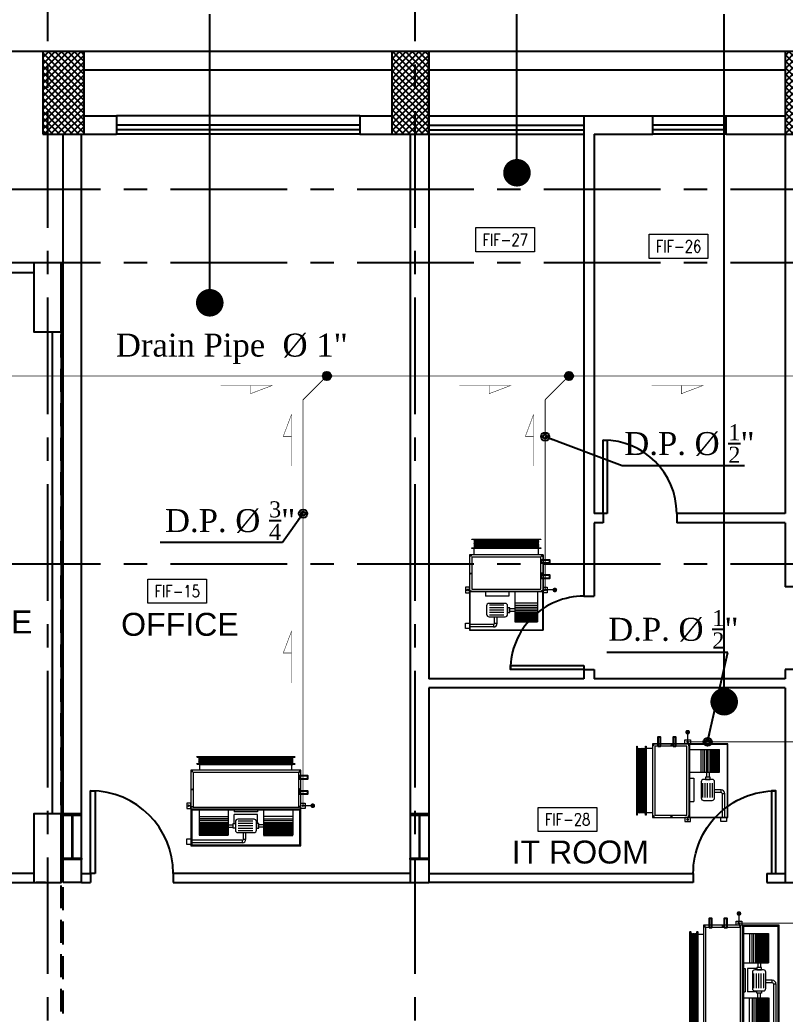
# Model space of a CAD drawing. Extents: x -711 to 2784, y 81 to 852.
# Drawn here: x -670.18 to -661.85, y 300.78 to 311.61 of the extents above; entities that cross this region are included whole.
import ezdxf
from ezdxf.enums import TextEntityAlignment as Align

# ---------------------------------------------------------------- set-up
doc = ezdxf.new("R2010")
doc.units = 0
doc.header["$MEASUREMENT"] = 0
for name, pattern in [('CENTERX2', [101.6, 63.5, -12.7, 12.7, -12.7]), ('DASHDOT', [1, 0.5, -0.25, 0, -0.25]), ('HIDDEN', [0.375, 0.25, -0.125]), ('HIDDEN-Z', [3, 2, -1])]:
    doc.linetypes.add(name, pattern=pattern)
for name, color, linetype in [('01_AC-EQUIP', 206, 'Continuous'), ('AXIS', 1, 'CENTERX2'), ('CH.W.PIPING TEXT', 4, 'Continuous'), ('COL', 2, 'Continuous'), ('COLHATCH', 5, 'Continuous'), ('column', 6, 'Continuous'), ('DOOR', 250, 'Continuous'), ('DRAIN PIPE', 4, 'Continuous'), ('elev', 2, 'Continuous'), ('FASEL', 253, 'Continuous'), ('M-CH-WP-R', 40, 'HIDDEN-Z'), ('M-CH-WP-S', 142, 'Continuous'), ('M-EQBMNT', 21, 'Continuous'), ('Ties', 5, 'Continuous'), ('WALL', 4, 'Continuous'), ('WIN', 5, 'Continuous'), ('ZONE TEXT', 73, 'Continuous')]:
    doc.layers.add(name, color=color, linetype=linetype)
doc.layers.add('A-SYMB-RMNU', color=4, linetype='Continuous', lineweight=9)
doc.styles.add('AC', font='romans.shx', dxfattribs={"height": 0.2})
doc.styles.add('ARABY', font='sosa.shx')
doc.styles.add('ROMANS-TITLE', font='ROMANS.shx', dxfattribs={"width": 0.8})
doc.dimstyles.new('IHAB', dxfattribs={"dimscale": 0, "dimtxt": 0.15, "dimasz": 0.09, "dimexe": 0.18, "dimexo": 0.0625, "dimgap": 0, "dimtad": 0, "dimtih": 1, "dimtoh": 1, "dimzin": 0, "dimdsep": 46, "dimtxsty": 'ARABY', "dimcen": 0.03, "dimse1": 1, "dimse2": 1, "dimclrd": 36, "dimclrt": 42, "dimadec": 0, "dimazin": 0, "dimtfac": 1, "dimtmove": 1, "dimatfit": 3, "dimldrblk": 'ORIGIN', "dimfxl": 1, "dimtolj": 1, "dimtzin": 0, "dimarcsym": 0})
pattern_1 = [(45, (611.992148, 569.363243), (-0.01347038418, 0.01347038418), []), (45, (612.001129, 569.363243), (-0.01347038418, 0.01347038418), [])]
pattern_2 = [(45, (615.772148, 569.363243), (-0.01347038418, 0.01347038418), []), (45, (615.781129, 569.363243), (-0.01347038418, 0.01347038418), [])]
pattern_3 = [(45, (-481.988946, 93.687133), (-0.035355339, 0.035355339), []), (135, (-481.988946, 93.687133), (-0.035355339, -0.035355339), [])]

# ---------------------------------------------------------------- blocks, each defined once
blk = doc.blocks.new('A$C16C81D8E')
at = {"layer": 'DOOR', "elevation": -0.562}
blk.add_lwpolyline([(0, 0.862), (0, 0.911), (0.911, 0.911), (0.911, 0.862)], close=True, dxfattribs=at)
at = {"layer": 'DOOR'}
blk.add_arc((0, 0.911, -0.562), 0.911, 270, 0, dxfattribs=at)
blk = doc.blocks.new('A$C069E27EC')
at = {"layer": '01_AC-EQUIP', "color": 2, "linetype": 'Continuous'}
for p, q in [((0, 0), (0, -130)), ((1, 0.3), (0.5, -1.3)), ((1, 0.3), (1.5, -1.3)), ((2, 0.3), (1.5, -1.3)), ((2, 0.3), (2.5, -1.3)), ((3, 0.3), (2.5, -1.3)), ((3, 0.3), (3.6, -1.3)), ((4.1, 0.3), (3.6, -1.3)), ((4.1, 0.3), (4.6, -1.3)), ((5.1, 0.3), (4.6, -1.3)), ((5.1, 0.3), (5.6, -1.3)), ((6.1, 0.3), (5.6, -1.3)), ((6.1, 0.3), (6.6, -1.3)), ((7.1, 0.3), (6.6, -1.3)), ((7.1, 0.3), (7.6, -1.3)), ((8.1, 0.3), (7.6, -1.3)), ((8.1, 0.3), (8.6, -1.3)), ((9.2, 0.3), (8.6, -1.3)), ((9.2, 0.3), (9.7, -1.3)), ((1.5, -128.7), (1.5, -1.3)), ((2.5, -128.7), (2.5, -1.3)), ((3.6, -128.7), (3.6, -1.3)), ((4.6, -128.7), (4.6, -1.3)), ((5.6, -128.7), (5.6, -1.3)), ((6.6, -128.7), (6.6, -1.3)), ((7.6, -128.7), (7.6, -1.3)), ((8.6, -128.7), (8.6, -1.3)), ((1, -130.3), (0.5, -128.7)), ((1, -130.3), (1.5, -128.7)), ((2, -130.3), (1.5, -128.7)), ((2, -130.3), (2.5, -128.7)), ((3, -130.3), (2.5, -128.7)), ((3, -130.3), (3.6, -128.7)), ((4.1, -130.3), (3.6, -128.7)), ((4.1, -130.3), (4.6, -128.7)), ((5.1, -130.3), (4.6, -128.7)), ((5.1, -130.3), (5.6, -128.7)), ((6.1, -130.3), (5.6, -128.7)), ((6.1, -130.3), (6.6, -128.7)), ((7.1, -130.3), (6.6, -128.7)), ((7.1, -130.3), (7.6, -128.7)), ((8.1, -130.3), (7.6, -128.7)), ((8.1, -130.3), (8.6, -128.7)), ((9.2, -130.3), (8.6, -128.7)), ((9.2, -130.3), (9.7, -128.7))]:
    blk.add_line(p, q, dxfattribs=at)
for points in [[(0, 2.5), (0.5, 2.5), (0.5, -132.5), (0, -132.5)], [(9.7, 2.5), (10.2, 2.5), (10.2, -132.5), (9.7, -132.5)]]:
    blk.add_lwpolyline(points, close=True, dxfattribs=at)
blk = doc.blocks.new('A$C7CD32F90')
at = {"layer": '01_AC-EQUIP', "color": 1, "lineweight": 20}
for p, q in [((0.599, -0.074), (0.599, -0.145)), ((0.626, -0.074), (0.599, -0.074)), ((0.626, -0.074), (0.626, -0.145)), ((0.639, -0.035), (1.2, -0.035)), ((0.639, -0.061), (0.639, -0.035)), ((0.639, -0.061), (1.2, -0.061)), ((0.089, -0.4), (0.089, -0.116)), ((0.408, -0.116), (0.089, -0.116)), ((0.408, -0.117), (0.089, -0.117)), ((0.408, -0.119), (0.089, -0.119)), ((0.408, -0.122), (0.089, -0.122)), ((0.408, -0.125), (0.089, -0.125)), ((0.408, -0.128), (0.089, -0.128)), ((0.408, -0.132), (0.089, -0.132)), ((0.408, -0.136), (0.089, -0.136)), ((0.408, -0.141), (0.089, -0.141)), ((0.408, -0.148), (0.089, -0.148)), ((0.408, -0.155), (0.089, -0.155)), ((0.408, -0.164), (0.089, -0.164)), ((0.408, -0.173), (0.089, -0.173)), ((0.408, -0.183), (0.089, -0.183)), ((0.408, -0.193), (0.089, -0.193)), ((0.408, -0.201), (0.089, -0.201)), ((0.408, -0.209), (0.089, -0.209)), ((0.408, -0.4), (0.408, -0.116)), ((0.408, -0.204), (0.46, -0.204)), ((0.683, -0.168), (0.526, -0.168)), ((0.683, -0.194), (0.526, -0.194)), ((0.791, -0.204), (0.739, -0.204)), ((0.791, -0.4), (0.791, -0.116)), ((0.791, -0.116), (1.11, -0.116)), ((0.791, -0.117), (1.11, -0.117)), ((0.791, -0.119), (1.11, -0.119)), ((0.791, -0.122), (1.11, -0.122)), ((0.791, -0.125), (1.11, -0.125)), ((0.791, -0.128), (1.11, -0.128)), ((0.791, -0.132), (1.11, -0.132)), ((0.791, -0.136), (1.11, -0.136)), ((0.791, -0.141), (1.11, -0.141)), ((0.791, -0.148), (1.11, -0.148)), ((0.791, -0.155), (1.11, -0.155)), ((0.791, -0.164), (1.11, -0.164)), ((0.791, -0.173), (1.11, -0.173)), ((0.791, -0.183), (1.11, -0.183)), ((0.791, -0.193), (1.11, -0.193)), ((0.791, -0.201), (1.11, -0.201)), ((0.791, -0.209), (1.11, -0.209)), ((1.11, -0.4), (1.11, -0.116)), ((0.408, -0.219), (0.089, -0.219)), ((0.408, -0.229), (0.089, -0.229)), ((0.408, -0.239), (0.089, -0.239)), ((0.408, -0.255), (0.089, -0.255)), ((0.408, -0.275), (0.089, -0.275)), ((0.408, -0.295), (0.089, -0.295)), ((0.089, -0.321), (0.408, -0.321)), ((0.408, -0.231), (0.46, -0.231)), ((0.472, -0.243), (0.472, -0.343)), ((0.683, -0.221), (0.526, -0.221)), ((0.683, -0.248), (0.526, -0.248)), ((0.683, -0.274), (0.526, -0.274)), ((0.726, -0.243), (0.726, -0.343)), ((0.791, -0.231), (0.739, -0.231)), ((0.791, -0.219), (1.11, -0.219)), ((0.791, -0.229), (1.11, -0.229)), ((0.791, -0.239), (1.11, -0.239)), ((0.791, -0.255), (1.11, -0.255)), ((0.791, -0.275), (1.11, -0.275)), ((0.791, -0.295), (1.11, -0.295)), ((1.11, -0.321), (0.791, -0.321)), ((0.022, -0.425), (0.001, -0.425)), ((0.011, -0.418), (0.011, -0.432)), ((0.472, -0.343), (0.726, -0.343)), ((0.472, -0.37), (0.726, -0.37)), ((0.472, -0.4), (0.472, -0.37)), ((0.726, -0.4), (0.726, -0.37)), ((1.178, -0.425), (1.199, -0.425)), ((1.189, -0.418), (1.189, -0.432)), ((0.022, -0.615), (0.001, -0.615)), ((0.011, -0.608), (0.011, -0.622)), ((1.178, -0.615), (1.199, -0.615)), ((1.189, -0.608), (1.189, -0.622)), ((0.022, -0.81), (0.001, -0.81)), ((0.011, -0.803), (0.011, -0.817)), ((0.1, -0.824), (0.1, -0.89)), ((1.1, -0.824), (1.1, -0.89)), ((1.178, -0.81), (1.199, -0.81)), ((1.189, -0.803), (1.189, -0.817))]:
    blk.add_line(p, q, dxfattribs=at)
at = {"layer": '01_AC-EQUIP', "color": 1, "linetype": 'DASHDOT', "lineweight": 20}
for p, q in [((0.408, -0.193), (0.089, -0.193)), ((0.791, -0.193), (1.11, -0.193))]:
    blk.add_line(p, q, dxfattribs=at)
at = {"layer": '01_AC-EQUIP', "color": 4, "lineweight": 20}
blk.add_line((-0.128, -0.438), (-0.023, -0.438), dxfattribs=at)
at = {"layer": '01_AC-EQUIP', "color": 1, "lineweight": 20}
for points in [[(0, -0.4), (1.2, -0.4), (1.2, 0), (0, 0)], [(0.012, -0.388), (1.188, -0.388), (1.188, -0.012), (0.012, -0.012)], [(1.244, -0.076), (1.2, -0.076), (1.2, -0.016), (1.244, -0.016)], [(0.485, -0.193), (0.46, -0.193), (0.46, -0.243), (0.485, -0.243)], [(0.714, -0.193), (0.739, -0.193), (0.739, -0.243), (0.714, -0.243)], [(-0.044, -0.407), (0, -0.407), (0, -0.467), (-0.044, -0.467)], [(1.2, -0.4), (0, -0.4), (0, -0.824), (1.2, -0.824)], [(1.175, -0.42), (0.024, -0.42), (0.024, -0.8), (1.175, -0.8)], [(1.244, -0.407), (1.2, -0.407), (1.2, -0.467), (1.244, -0.467)]]:
    blk.add_lwpolyline(points, close=True, dxfattribs=at)
blk.add_lwpolyline([(0.687, -0.145), (0.511, -0.145, 0.414214), (0.485, -0.171), (0.485, -0.264, 0.414214), (0.511, -0.291), (0.687, -0.291, 0.414214), (0.714, -0.264), (0.714, -0.171, 0.414214)], format="xyb", close=True, dxfattribs=at)
at = {"layer": '01_AC-EQUIP', "color": 4, "lineweight": 20, "const_width": 0.0252}
blk.add_lwpolyline([(-0.126, -0.45, 1), (-0.131, -0.425, 1)], format="xyb", close=True, dxfattribs=at)
at = {"layer": '01_AC-EQUIP', "color": 1, "lineweight": 20}
for centre in [(-0.023, -0.438), (1.223, -0.438)]:
    blk.add_circle(centre, 0.00932, dxfattribs=at)
for radius in [0.0399, 0.0133]:
    blk.add_arc((0.639, -0.074), radius, 90.0006, 180.0006, dxfattribs=at)
at = {"layer": '01_AC-EQUIP', "color": 1, "lineweight": 20, "extrusion": (0, 0, -1)}
for centre, major_axis, start_param, end_param in [((0.011, -0.425), (-0.00827, 0), -1.570796, 4.712389), ((0.011, -0.425), (-0.0047, 0), 3.141593, 9.424778), ((0.011, -0.615), (-0.00827, 0), -1.570796, 4.712389), ((0.011, -0.615), (-0.0047, 0), 3.141593, 9.424778), ((0.011, -0.81), (-0.00827, 0), -1.570796, 4.712389), ((0.011, -0.81), (-0.0047, 0), 3.141593, 9.424778)]:
    blk.add_ellipse(centre, major_axis=major_axis, ratio=0.646018, start_param=start_param, end_param=end_param, dxfattribs=at)
at = {"layer": '01_AC-EQUIP', "color": 1, "lineweight": 20}
for centre, major_axis, start_param, end_param in [((1.189, -0.425), (0.00827, 0), -1.570796, 4.712389), ((1.189, -0.425), (0.0047, 0), 3.141593, 9.424778), ((1.189, -0.615), (0.00827, 0), -1.570796, 4.712389), ((1.189, -0.615), (0.0047, 0), 3.141593, 9.424778), ((1.189, -0.81), (0.00827, 0), -1.570796, 4.712389), ((1.189, -0.81), (0.0047, 0), 3.141593, 9.424778)]:
    blk.add_ellipse(centre, major_axis=major_axis, ratio=0.646018, start_param=start_param, end_param=end_param, dxfattribs=at)
at = {"layer": 'M-CH-WP-R', "color": 6, "linetype": 'ByBlock', "ltscale": 1.5}
blk.add_lwpolyline([(0.025, -0.762), (0.025, -0.732), (-0.075, -0.732), (-0.075, -0.762)], close=True, dxfattribs=at)
at = {"layer": 'M-CH-WP-S', "color": 5, "linetype": 'ByBlock', "ltscale": 1.5}
blk.add_lwpolyline([(0.025, -0.597), (0.025, -0.567), (-0.075, -0.567), (-0.075, -0.597)], close=True, dxfattribs=at)
at = {"layer": 'M-EQBMNT', "color": 21, "linetype": 'ByBlock', "ltscale": 1.5}
for p, q in [((0.408, -0.116), (0.089, -0.116)), ((0.791, -0.116), (1.11, -0.116))]:
    blk.add_line(p, q, dxfattribs=at)
at = {"layer": '01_AC-EQUIP', "color": 1, "lineweight": 20, "xscale": 0.00784765227677817, "yscale": 0.00784765227677817, "zscale": 0.00784765227677817, "rotation": 270}
blk.add_blockref('A$C069E27EC', (1.11, -0.89), dxfattribs=at)
blk = doc.blocks.new('A$C7E27466D')
at = {"layer": '01_AC-EQUIP', "color": 2, "lineweight": 20}
for p, q in [((-75.3, 98.1), (-73.7, 98.7)), ((-75.3, 98.1), (-73.7, 97.6)), ((-75.3, 97.1), (-73.7, 97.6)), ((-6.3, 97.6), (-73.7, 97.6)), ((-4.7, 98.1), (-6.3, 98.7)), ((-4.7, 98.1), (-6.3, 97.6)), ((-4.7, 97.1), (-6.3, 97.6)), ((-75.3, 97.1), (-73.7, 96.6)), ((-75.3, 96.1), (-73.7, 96.6)), ((-75.3, 96.1), (-73.7, 95.6)), ((-75.3, 95.1), (-73.7, 95.6)), ((-75.3, 95.1), (-73.7, 94.6)), ((-75.3, 94.1), (-73.7, 94.6)), ((-75.3, 94.1), (-73.7, 93.6)), ((-75.3, 93.1), (-73.7, 93.6)), ((-75.3, 93.1), (-73.7, 92.5)), ((-75.3, 92), (-73.7, 92.5)), ((-75.3, 92), (-73.7, 91.5)), ((-75.3, 91), (-73.7, 91.5)), ((-75.3, 91), (-73.7, 90.5)), ((-75.3, 90), (-73.7, 90.5)), ((-75.3, 90), (-73.7, 89.5)), ((-6.3, 96.6), (-73.7, 96.6)), ((-6.3, 95.6), (-73.7, 95.6)), ((-6.3, 94.6), (-73.7, 94.6)), ((-6.3, 93.6), (-73.7, 93.6)), ((-6.3, 92.5), (-73.7, 92.5)), ((-6.3, 91.5), (-73.7, 91.5)), ((-6.3, 90.5), (-73.7, 90.5)), ((-4.7, 97.1), (-6.3, 96.6)), ((-4.7, 96.1), (-6.3, 96.6)), ((-4.7, 96.1), (-6.3, 95.6)), ((-4.7, 95.1), (-6.3, 95.6)), ((-4.7, 95.1), (-6.3, 94.6)), ((-4.7, 94.1), (-6.3, 94.6)), ((-4.7, 94.1), (-6.3, 93.6)), ((-4.7, 93.1), (-6.3, 93.6)), ((-4.7, 93.1), (-6.3, 92.5)), ((-4.7, 92), (-6.3, 92.5)), ((-4.7, 92), (-6.3, 91.5)), ((-4.7, 91), (-6.3, 91.5)), ((-4.7, 91), (-6.3, 90.5)), ((-4.7, 90), (-6.3, 90.5)), ((-4.7, 90), (-6.3, 89.5))]:
    blk.add_line(p, q, dxfattribs=at)
at = {"layer": '01_AC-EQUIP', "color": 1, "lineweight": 20}
for p, q in [((-75, 82), (-75, 89)), ((-5, 82), (-5, 89)), ((-77.8, 81), (-79.9, 81)), ((-78.9, 80.3), (-78.9, 81.7)), ((-2.2, 81), (-0.1, 81)), ((-1.1, 80.3), (-1.1, 81.7)), ((0, 82), (0, 0)), ((-77.8, 61.5), (-79.9, 61.5)), ((-78.9, 60.8), (-78.9, 62.2)), ((-2.2, 61.5), (-0.1, 61.5)), ((-1.1, 60.8), (-1.1, 62.2)), ((-77.8, 42.5), (-79.9, 42.5)), ((-78.9, 41.8), (-78.9, 43.2)), ((-62.7, 42), (-62.7, 37)), ((-37.3, 37), (-62.7, 37)), ((-37.3, 42), (-37.3, 37)), ((-30.6, 42), (-30.6, 9)), ((-6.2, 42), (-6.2, 9)), ((-2.2, 42.5), (-0.1, 42.5)), ((-1.1, 41.8), (-1.1, 43.2)), ((-58.3, 27.4), (-42.7, 27.4)), ((-58.3, 24.8), (-42.7, 24.8)), ((-58.3, 22.1), (-42.7, 22.1)), ((-30.6, 23.1), (-36, 23.1)), ((-6.2, 29.5), (-30.6, 29.5)), ((-30.6, 27), (-6.2, 27)), ((-30.6, 25), (-6.2, 25)), ((-30.6, 23), (-6.2, 23)), ((-58.3, 19.4), (-42.7, 19.4)), ((-58.3, 16.8), (-42.7, 16.8)), ((-52.7, 7.4), (-52.7, 14.5)), ((-50, 7.4), (-50, 14.5)), ((-30.6, 20.4), (-36, 20.4)), ((-30.6, 21.4), (-6.2, 21.4)), ((-30.6, 19.4), (-6.2, 19.4)), ((-30.6, 18.4), (-6.2, 18.4)), ((-30.6, 17.5), (-6.2, 17.5)), ((-30.6, 16.8), (-6.2, 16.8)), ((-30.6, 15.8), (-6.2, 15.8)), ((-30.6, 14.8), (-6.2, 14.8)), ((-30.6, 13.8), (-6.2, 13.8)), ((-30.6, 12.9), (-6.2, 12.9)), ((-30.6, 12.2), (-6.2, 12.2)), ((-30.6, 11.5), (-6.2, 11.5)), ((-30.6, 11), (-6.2, 11)), ((-54, 6.1), (-79.6, 6.1)), ((-54, 3.5), (-79.6, 3.5)), ((-54, 6.1), (-54, 3.5)), ((-52.7, 7.4), (-50, 7.4)), ((-30.6, 10.6), (-6.2, 10.6)), ((-30.6, 10.3), (-6.2, 10.3)), ((-30.6, 9.9), (-6.2, 9.9)), ((-30.6, 9.6), (-6.2, 9.6)), ((-30.6, 9.4), (-6.2, 9.4)), ((-30.6, 9.2), (-6.2, 9.2)), ((-30.6, 9), (-6.2, 9)), ((-30.6, 9), (-6.2, 9))]:
    blk.add_line(p, q, dxfattribs=at)
at = {"layer": '01_AC-EQUIP', "color": 4, "lineweight": 20}
blk.add_line((12.8, 43.8), (2.3, 43.8), dxfattribs=at)
at = {"layer": '01_AC-EQUIP', "color": 1, "linetype": 'DASHDOT', "lineweight": 20}
blk.add_line((-30.6, 16.8), (-6.2, 16.8), dxfattribs=at)
at = {"layer": '01_AC-EQUIP', "color": 2, "lineweight": 20}
for points in [[(-77.5, 98.7), (-77.5, 99.2), (-2.5, 99.2), (-2.5, 98.7)], [(-77.5, 89), (-77.5, 89.5), (-2.5, 89.5), (-2.5, 89)]]:
    blk.add_lwpolyline(points, close=True, dxfattribs=at)
at = {"layer": '01_AC-EQUIP', "color": 1, "lineweight": 20}
for points in [[(-80, 42), (0, 42), (0, 82), (-80, 82)], [(-77.5, 44.5), (-2.5, 44.5), (-2.5, 79.5), (-77.5, 79.5)], [(-84.4, 40.7), (-80, 40.7), (-80, 46.7), (-84.4, 46.7)], [(4.4, 40.7), (0, 40.7), (0, 46.7), (4.4, 46.7)], [(-80, 42), (-80, 0), (0, 0), (0, 42)], [(-79.6, 41.6), (-79.6, 0.4), (-0.4, 0.4), (-0.4, 41.6)], [(-38.6, 19.3), (-36, 19.3), (-36, 24.3), (-38.6, 24.3)], [(-84.4, 7.6), (-80, 7.6), (-80, 1.6), (-84.4, 1.6)]]:
    blk.add_lwpolyline(points, close=True, dxfattribs=at)
at = {"layer": '01_AC-EQUIP', "color": 4, "lineweight": 20, "const_width": 2.52}
blk.add_lwpolyline([(12.6, 45, 1), (13.1, 42.5, 1)], format="xyb", close=True, dxfattribs=at)
at = {"layer": '01_AC-EQUIP', "color": 1, "lineweight": 20}
blk.add_lwpolyline([(-58.8, 14.5), (-41.2, 14.5, 0.414214), (-38.6, 17.1), (-38.6, 26.4, 0.414214), (-41.2, 29.1), (-58.8, 29.1, 0.414214), (-61.4, 26.4), (-61.4, 17.1, 0.414214)], format="xyb", close=True, dxfattribs=at)
for centre in [(-82.3, 43.8), (2.3, 43.8)]:
    blk.add_circle(centre, 0.932, dxfattribs=at)
for radius in [1.33, 3.99]:
    blk.add_arc((-54, 7.4), radius, 270.0006, 0.0006, dxfattribs=at)
for centre, major_axis, start_param, end_param in [((-78.9, 81), (-0.827, 0), -1.570796, 4.712389), ((-78.9, 81), (-0.47, 0), 3.141593, 9.424778), ((-78.9, 61.5), (-0.827, 0), -1.570796, 4.712389), ((-78.9, 61.5), (-0.47, 0), 3.141593, 9.424778), ((-78.9, 42.5), (-0.827, 0), -1.570796, 4.712389), ((-78.9, 42.5), (-0.47, 0), 3.141593, 9.424778)]:
    blk.add_ellipse(centre, major_axis=major_axis, ratio=0.646018, start_param=start_param, end_param=end_param, dxfattribs=at)
at = {"layer": '01_AC-EQUIP', "color": 1, "lineweight": 20, "extrusion": (0, 0, -1)}
for centre, major_axis, start_param, end_param in [((-1.1, 81), (0.827, 0), -1.570796, 4.712389), ((-1.1, 81), (0.47, 0), 3.141593, 9.424778), ((-1.1, 61.5), (0.827, 0), -1.570796, 4.712389), ((-1.1, 61.5), (0.47, 0), 3.141593, 9.424778), ((-1.1, 42.5), (0.827, 0), -1.570796, 4.712389), ((-1.1, 42.5), (0.47, 0), 3.141593, 9.424778)]:
    blk.add_ellipse(centre, major_axis=major_axis, ratio=0.646018, start_param=start_param, end_param=end_param, dxfattribs=at)
at = {"layer": 'M-CH-WP-R', "color": 6, "linetype": 'ByBlock', "ltscale": 1.5}
blk.add_lwpolyline([(-2.5, 76.2), (-2.5, 73.2), (7.5, 73.2), (7.5, 76.2)], close=True, dxfattribs=at)
at = {"layer": 'M-CH-WP-S', "color": 5, "linetype": 'ByBlock', "ltscale": 1.5}
blk.add_lwpolyline([(-2.5, 59.7), (-2.5, 56.7), (7.5, 56.7), (7.5, 59.7)], close=True, dxfattribs=at)
blk = doc.blocks.new('DOT')
at = {"color": 0, "linetype": 'ByBlock'}
blk.add_line((-0.5, 0), (-1, 0), dxfattribs=at)
at = {"color": 0, "linetype": 'ByBlock', "const_width": 0.5}
blk.add_lwpolyline([(-0.25, 0, 1), (0.25, 0, 1)], format="xyb", close=True, dxfattribs=at)
blk = doc.blocks.new('A-ROOM')
at = {"layer": 'A-SYMB-RMNU'}
blk.add_lwpolyline([(-425, 175), (425, 175), (425, -175), (-425, -175)], close=True, dxfattribs=at)
at = {"layer": 'A-SYMB-RMNU', "style": 'ROMANS-TITLE', "width": 0.8}
blk.add_attdef('ROOM-NO', text='', height=175, dxfattribs=at).set_placement((0, 0), align=Align.MIDDLE)

msp = doc.modelspace()

# ---------------------------------------------------------------- hatches: boundary and pattern name
at = {"layer": 'COLHATCH', "linetype": 'Continuous'}
h = msp.add_hatch(dxfattribs=at)
h.set_pattern_fill('_USER', color=252, scale=0.05, angle=45, style=0, double=1, pattern_type=0)
h.set_pattern_definition(pattern_3)
h.paths.add_polyline_path([(-661.549, 311.267), (-661.849, 311.267), (-661.849, 310.367), (-661.549, 310.367)])
h.paths.add_polyline_path([(-659.549, 311.267), (-660.349, 311.267), (-660.349, 310.967), (-659.549, 310.967)])
h.paths.add_polyline_path([(-659.749, 305.687), (-660.549, 305.687), (-660.549, 305.387), (-659.749, 305.387)])
h.paths.add_polyline_path([(-657.199, 305.687), (-657.999, 305.687), (-657.999, 305.387), (-657.199, 305.387)])
h.paths.add_polyline_path([(-657.599, 309.267), (-657.899, 309.267), (-657.899, 308.667), (-657.599, 308.667)])
h.paths.add_polyline_path([(-659.456, 294.417), (-660.556, 294.417), (-660.556, 294.117), (-659.703, 294.117, -0.011587), (-659.719, 293.431), (-659.47, 293.421, 0.01656)])
h.paths.add_polyline_path([(-659.651, 291.687), (-659.904, 291.687, -0.040808), (-660.493, 289.348), (-660.256, 289.267, 0.04151)])
h.paths.add_polyline_path([(-661.549, 292.287), (-661.849, 292.287), (-661.849, 291.387), (-661.549, 291.387)])
h.paths.add_polyline_path([(-665.679, 292.287), (-666.079, 292.287), (-666.079, 291.387), (-665.679, 291.387)])
h.paths.add_polyline_path([(-669.479, 292.287), (-669.929, 292.287), (-669.929, 291.387), (-669.479, 291.387)])
h.paths.add_polyline_path([(-669.729, 290.467), (-670.029, 290.467), (-670.029, 289.567), (-669.729, 289.567)])
h.paths.add_polyline_path([(-677.729, 292.287), (-678.029, 292.287), (-678.029, 291.387), (-677.729, 291.387)])
h.paths.add_polyline_path([(-677.729, 290.467), (-678.029, 290.467), (-678.029, 289.567), (-677.729, 289.567)])
h.paths.add_polyline_path([(-677.729, 310.117), (-678.029, 310.117), (-678.029, 309.517), (-677.729, 309.517)])
h.paths.add_polyline_path([(-669.479, 311.267), (-669.929, 311.267), (-669.929, 310.367), (-669.479, 310.367)])
h.paths.add_polyline_path([(-677.729, 313.467), (-678.029, 313.467), (-678.029, 312.867), (-677.729, 312.867)])
h.paths.add_polyline_path([(-679.079, 311.267), (-684.779, 311.267), (-684.779, 309.517), (-684.479, 309.517), (-684.479, 310.967), (-679.379, 310.967), (-679.379, 309.517), (-679.079, 309.517)])
h.paths.add_polyline_path([(-684.479, 313.467), (-684.779, 313.467), (-684.779, 312.867), (-684.479, 312.867)])
h.paths.add_polyline_path([(-693.829, 311.267), (-694.279, 311.267), (-694.279, 310.367), (-693.829, 310.367)])
h.paths.add_polyline_path([(-697.629, 311.267), (-698.029, 311.267), (-698.029, 310.367), (-697.629, 310.367)])
h.paths.add_polyline_path([(-701.909, 311.267), (-702.209, 311.267), (-702.209, 310.367), (-701.909, 310.367)])
h.paths.add_polyline_path([(-703.409, 311.267), (-704.209, 311.267), (-704.209, 310.967), (-703.409, 310.967)])
h.paths.add_polyline_path([(-705.859, 309.267), (-706.159, 309.267), (-706.159, 308.667), (-705.859, 308.667)])
h.paths.add_polyline_path([(-703.209, 305.687), (-704.009, 305.687), (-704.009, 305.387), (-703.209, 305.387)])
h.paths.add_polyline_path([(-705.759, 305.687), (-706.559, 305.687), (-706.559, 305.387), (-705.759, 305.387)])
h.paths.add_polyline_path([(-705.759, 300.687), (-706.559, 300.687), (-706.559, 300.387), (-705.759, 300.387)])
h.paths.add_polyline_path([(-703.209, 300.637), (-704.109, 300.637), (-704.109, 300.387), (-703.209, 300.387)])
h.paths.add_polyline_path([(-703.201, 294.417), (-704.301, 294.417, 0.01656), (-704.288, 293.421), (-704.039, 293.431, -0.011587), (-704.054, 294.117), (-703.201, 294.117)])
h.paths.add_polyline_path([(-703.854, 291.687), (-704.107, 291.687, 0.04151), (-703.502, 289.267), (-703.265, 289.348, -0.040808)])
h.paths.add_polyline_path([(-701.909, 292.287), (-702.209, 292.287), (-702.209, 291.387), (-701.909, 291.387)])
h.paths.add_polyline_path([(-697.679, 292.287), (-698.079, 292.287), (-698.079, 291.387), (-697.679, 291.387)])
h.paths.add_polyline_path([(-693.829, 292.287), (-694.279, 292.287), (-694.278, 291.387), (-693.828, 291.387)])
h.paths.add_polyline_path([(-693.729, 290.467), (-694.029, 290.467), (-694.029, 289.567), (-693.729, 289.567)])
h.paths.add_polyline_path([(-685.729, 292.287), (-686.029, 292.287), (-686.029, 291.387), (-685.729, 291.387)])
h.paths.add_polyline_path([(-685.729, 290.467), (-686.029, 290.467), (-686.029, 289.567), (-685.729, 289.567)])
h = msp.add_hatch(dxfattribs=at)
h.set_pattern_fill('_USER', color=252, scale=0.05, angle=45, style=0, double=1, pattern_type=0)
h.set_pattern_definition(pattern_3)
h.paths.add_polyline_path([(-665.729, 311.267), (-666.129, 311.267), (-666.129, 310.367), (-665.729, 310.367)])
at = {"layer": 'DRAIN PIPE', "linetype": 'Continuous'}
for points in [[(-666.882, 307.735, 1), (-666.792, 307.735, 1)], [(-666.882, 307.735, 1), (-666.792, 307.735, 1)], [(-664.247, 307.734, 1), (-664.158, 307.734, 1)]]:
    msp.add_hatch(color=2, dxfattribs=at).paths.add_polyline_path(points)
at = {"layer": 'Ties'}
h = msp.add_hatch(dxfattribs=at)
h.set_pattern_fill('ANSI32', color=256, scale=0.002, style=0)
h.set_pattern_definition(pattern_1)
h.paths.add_polyline_path([(-669.509, 302.967), (-669.709, 302.967), (-669.709, 302.951), (-669.509, 302.951)])
h = msp.add_hatch(dxfattribs=at)
h.set_pattern_fill('ANSI32', color=256, scale=0.002, style=0)
h.set_pattern_definition(pattern_1)
h.paths.add_polyline_path([(-669.604, 302.951), (-669.614, 302.951), (-669.614, 302.483), (-669.604, 302.483)])
h = msp.add_hatch(dxfattribs=at)
h.set_pattern_fill('ANSI32', color=256, scale=0.002, style=0)
h.set_pattern_definition(pattern_2)
h.paths.add_polyline_path([(-665.729, 302.967), (-665.929, 302.967), (-665.929, 302.951), (-665.729, 302.951)])
h = msp.add_hatch(dxfattribs=at)
h.set_pattern_fill('ANSI32', color=256, scale=0.002, style=0)
h.set_pattern_definition(pattern_2)
h.paths.add_polyline_path([(-665.824, 302.951), (-665.834, 302.951), (-665.834, 302.483), (-665.824, 302.483)])
h = msp.add_hatch(dxfattribs=at)
h.set_pattern_fill('ANSI32', color=256, scale=0.002, style=0)
h.set_pattern_definition(pattern_1)
h.paths.add_polyline_path([(-669.509, 302.483), (-669.709, 302.483), (-669.709, 302.467), (-669.509, 302.467)])
h = msp.add_hatch(dxfattribs=at)
h.set_pattern_fill('ANSI32', color=256, scale=0.002, style=0)
h.set_pattern_definition(pattern_2)
h.paths.add_polyline_path([(-665.729, 302.483), (-665.929, 302.483), (-665.929, 302.467), (-665.729, 302.467)])

# ---------------------------------------------------------------- linework, layer by layer
at = {"layer": 'AXIS', "color": 252, "linetype": 'CENTERX2', "ltscale": 0.02}
for p, q in [((-669.879, 316.716), (-669.879, 284.268)), ((-665.879, 316.716), (-665.879, 284.268)), ((-655.078, 311.267), (-708.68, 311.267)), ((-655.078, 309.767), (-708.68, 309.767)), ((-655.078, 308.967), (-708.68, 308.967)), ((-655.078, 305.687), (-708.68, 305.687))]:
    msp.add_line(p, q, dxfattribs=at)
at = {"layer": 'COL', "color": 252, "linetype": 'Continuous'}
for points in [[(-669.729, 308.967), (-670.029, 308.967), (-670.029, 308.217), (-669.729, 308.217)], [(-669.729, 302.967), (-670.029, 302.967), (-670.029, 302.217), (-669.729, 302.217)]]:
    msp.add_lwpolyline(points, close=True, dxfattribs=at)
at = {"layer": 'column', "color": 252}
for points in [[(-669.929, 310.367), (-669.479, 310.367), (-669.479, 311.267), (-669.929, 311.267)], [(-665.729, 311.267), (-666.129, 311.267), (-666.129, 310.367), (-665.729, 310.367)], [(-666.129, 310.367), (-665.729, 310.367), (-665.729, 311.267), (-666.129, 311.267)], [(-661.849, 310.367), (-661.549, 310.367), (-661.549, 311.267), (-661.849, 311.267)]]:
    msp.add_lwpolyline(points, close=True, dxfattribs=at)
at = {"layer": 'DRAIN PIPE', "color": 6, "const_width": 0.01}
for points in [[(-678.402, 307.735), (-657.846, 307.734)], [(-666.837, 307.735), (-667.097, 307.475)], [(-664.202, 307.734), (-664.461, 307.476)], [(-667.097, 303.055), (-667.097, 307.475)], [(-664.461, 305.405), (-664.461, 307.476)], [(-662.91, 303.75), (-661.07, 303.75)], [(-662.352, 301.775), (-661.077, 301.775)]]:
    msp.add_lwpolyline(points, dxfattribs=at)
at = {"layer": 'DRAIN PIPE', "color": 2, "linetype": 'Continuous', "const_width": 0.005}
for points in [[(-667.993, 307.631), (-667.433, 307.631), (-667.668, 307.542), (-667.668, 307.631)], [(-665.397, 307.631), (-664.836, 307.631), (-665.071, 307.542), (-665.071, 307.631)], [(-663.303, 307.631), (-662.743, 307.631), (-662.978, 307.542), (-662.978, 307.631)], [(-667.223, 306.753), (-667.223, 307.313), (-667.312, 307.078), (-667.223, 307.078)], [(-664.588, 306.753), (-664.588, 307.313), (-664.676, 307.078), (-664.588, 307.078)], [(-667.223, 304.392), (-667.223, 304.953), (-667.312, 304.718), (-667.223, 304.718)]]:
    msp.add_lwpolyline(points, dxfattribs=at)
at = {"layer": 'DRAIN PIPE', "color": 2, "linetype": 'Continuous'}
for centre in [(-666.837, 307.735), (-666.837, 307.735), (-664.202, 307.734)]:
    msp.add_circle(centre, 0.0448, dxfattribs=at)
at = {"layer": 'elev', "color": 252}
for p, q in [((-666.129, 311.267), (-669.479, 311.267)), ((-661.849, 311.267), (-665.729, 311.267)), ((-666.129, 311.067), (-669.479, 311.067)), ((-661.849, 311.067), (-665.729, 311.067))]:
    msp.add_line(p, q, dxfattribs=at)
at = {"layer": 'FASEL', "color": 252, "linetype": 'HIDDEN'}
for points in [[(-673.729, 294.217), (-670.029, 294.217), (-670.029, 293.687), (-669.729, 293.687), (-669.729, 308.967)], [(-673.709, 294.197), (-670.049, 294.197), (-670.049, 293.667), (-669.709, 293.667), (-669.709, 308.437)]]:
    msp.add_lwpolyline(points, dxfattribs=at)
at = {"layer": 'Ties'}
for points in [[(-669.709, 302.951), (-669.509, 302.951), (-669.509, 302.967), (-669.709, 302.967)], [(-665.929, 302.951), (-665.729, 302.951), (-665.729, 302.967), (-665.929, 302.967)], [(-669.709, 302.483), (-669.509, 302.483), (-669.509, 302.467), (-669.709, 302.467)], [(-665.929, 302.483), (-665.729, 302.483), (-665.729, 302.467), (-665.929, 302.467)]]:
    msp.add_lwpolyline(points, close=True, dxfattribs=at)
for points in [[(-669.614, 302.951), (-669.614, 302.483)], [(-669.604, 302.483), (-669.604, 302.951)], [(-665.834, 302.951), (-665.834, 302.483)], [(-665.824, 302.483), (-665.824, 302.951)]]:
    msp.add_lwpolyline(points, dxfattribs=at)
at = {"layer": 'WALL', "color": 252, "linetype": 'Continuous'}
for p, q in [((-669.929, 311.267), (-669.929, 310.367)), ((-669.479, 311.267), (-669.929, 311.267)), ((-669.479, 310.567), (-669.479, 311.267)), ((-665.729, 311.267), (-666.129, 311.267)), ((-666.129, 311.267), (-666.129, 310.567)), ((-665.729, 311.267), (-665.729, 304.437)), ((-661.849, 311.267), (-661.849, 310.567)), ((-661.249, 311.267), (-661.849, 311.267)), ((-669.479, 310.567), (-669.129, 310.567)), ((-669.129, 310.567), (-669.129, 310.367)), ((-666.479, 310.567), (-666.479, 310.367)), ((-666.479, 310.567), (-666.129, 310.567)), ((-664.039, 310.567), (-664.039, 305.337)), ((-664.039, 310.567), (-663.289, 310.567)), ((-663.289, 310.367), (-663.289, 310.567)), ((-662.489, 310.367), (-662.489, 310.567)), ((-662.489, 310.567), (-661.849, 310.567)), ((-669.929, 310.367), (-669.709, 310.367)), ((-669.709, 302.217), (-669.709, 310.367)), ((-669.509, 302.217), (-669.509, 310.367)), ((-669.509, 310.367), (-669.129, 310.367)), ((-666.479, 310.367), (-665.929, 310.367)), ((-665.929, 310.367), (-665.929, 302.217)), ((-663.929, 310.367), (-663.929, 306.237)), ((-663.929, 310.367), (-663.289, 310.367)), ((-662.489, 310.367), (-661.849, 310.367)), ((-661.849, 310.367), (-661.849, 306.237)), ((-669.729, 308.967), (-671.999, 308.967)), ((-669.729, 308.967), (-669.729, 302.217)), ((-670.029, 308.857), (-671.889, 308.857)), ((-670.029, 308.857), (-670.029, 308.217)), ((-670.029, 308.217), (-669.829, 308.217)), ((-669.829, 308.217), (-669.829, 302.967)), ((-663.829, 306.237), (-663.929, 306.237)), ((-663.829, 306.237), (-663.829, 306.137)), ((-661.849, 306.237), (-663.029, 306.237)), ((-663.029, 306.237), (-663.029, 306.137)), ((-663.929, 306.137), (-663.929, 305.337)), ((-663.829, 306.137), (-663.929, 306.137)), ((-661.849, 306.137), (-663.029, 306.137)), ((-661.849, 306.137), (-661.849, 305.437)), ((-661.649, 305.437), (-661.849, 305.437)), ((-664.039, 305.337), (-663.929, 305.337)), ((-664.039, 304.537), (-663.929, 304.537)), ((-664.039, 304.537), (-664.039, 304.437)), ((-663.929, 304.537), (-663.929, 304.437)), ((-661.649, 304.537), (-661.849, 304.537)), ((-661.849, 304.537), (-661.849, 304.437)), ((-664.039, 304.437), (-665.729, 304.437)), ((-661.849, 304.437), (-663.929, 304.437)), ((-661.849, 304.337), (-665.729, 304.337)), ((-665.729, 304.337), (-665.729, 302.217)), ((-661.849, 304.337), (-661.849, 302.217)), ((-669.829, 302.967), (-670.029, 302.967)), ((-670.029, 302.967), (-670.029, 302.217)), ((-670.029, 302.217), (-669.729, 302.217)), ((-669.9, 302.217), (-670, 302.217)), ((-669.509, 302.217), (-669.709, 302.217)), ((-665.929, 302.217), (-665.729, 302.217)), ((-661.849, 302.217), (-661.649, 302.217))]:
    msp.add_line(p, q, dxfattribs=at)
at = {"layer": 'WIN', "color": 252}
for p, q in [((-666.479, 310.567), (-669.129, 310.567)), ((-665.729, 310.567), (-664.039, 310.567)), ((-663.289, 310.567), (-662.489, 310.567)), ((-666.479, 310.467), (-669.129, 310.467)), ((-665.729, 310.467), (-664.039, 310.467)), ((-662.489, 310.467), (-663.289, 310.467)), ((-666.479, 310.417), (-669.129, 310.417)), ((-666.479, 310.367), (-669.129, 310.367)), ((-665.729, 310.417), (-664.039, 310.417)), ((-665.729, 310.367), (-664.039, 310.367)), ((-662.489, 310.417), (-663.289, 310.417)), ((-662.489, 310.367), (-663.289, 310.367)), ((-670.029, 302.317), (-672.729, 302.317)), ((-672.729, 302.217), (-670.029, 302.217)), ((-669.509, 302.317), (-669.409, 302.317)), ((-669.509, 302.217), (-669.409, 302.217)), ((-669.409, 302.317), (-669.409, 302.217)), ((-668.509, 302.317), (-668.509, 302.217)), ((-665.929, 302.317), (-668.509, 302.317)), ((-668.509, 302.217), (-665.929, 302.217)), ((-665.729, 302.317), (-662.849, 302.317)), ((-662.849, 302.217), (-665.729, 302.217)), ((-662.849, 302.317), (-662.849, 302.217)), ((-662.049, 302.317), (-662.049, 302.217)), ((-662.049, 302.317), (-661.849, 302.317)), ((-662.049, 302.217), (-661.849, 302.217))]:
    msp.add_line(p, q, dxfattribs=at)

# ---------------------------------------------------------------- block references
at = {"layer": '01_AC-EQUIP', "xscale": 0.009999999999990905, "yscale": 0.009999999999990905, "zscale": 0.01}
msp.add_blockref('A$C7E27466D', (-664.484, 304.967), dxfattribs=at)
at = {"layer": '01_AC-EQUIP', "xscale": 0.009999999999990905, "yscale": 0.009999999999990905, "zscale": 0.01, "rotation": 90}
msp.add_blockref('A$C7E27466D', (-662.472, 303.727), dxfattribs=at)
at = {"layer": '01_AC-EQUIP'}
for p, rotation in [((-667.119, 302.617), 180), ((-661.914, 301.752), 270.0000000000782)]:
    msp.add_blockref('A$C7CD32F90', p, dxfattribs=dict(at, rotation=rotation))
at = {"layer": 'A-SYMB-RMNU', "xscale": 0.0007500000000391083, "yscale": 0.0007500000000106866, "zscale": 0.00075}
for p, values in [((-664.896, 309.219), {'ROOM-NO': 'FIF-27'}), ((-663.009, 309.147), {'ROOM-NO': 'FIF-26'}), ((-668.466, 305.391), {'ROOM-NO': 'FIF-15'}), ((-664.217, 302.905), {'ROOM-NO': 'FIF-28'})]:
    msp.add_blockref('A-ROOM', p, dxfattribs=at).add_auto_attribs(values)
at = {"layer": 'DOOR', "color": 252}
for p, xscale, yscale, zscale, rotation in [((-663.029, 306.237, 0.494), 0.878048780487859, 0.878048780487859, 0.8780487804878606, 90), ((-664.039, 305.337, 0.494), 0.8780487804879158, 0.878048780487859, 0.8780487804878606, 180), ((-668.509, 302.317, 0.556), 0.9878048780488484, 0.9878048780488484, 0.9878048780488431, 90), ((-662.849, 302.317, 0.556), -0.9878048780488484, 0.9878048780488484, 0.9878048780488431, 270)]:
    msp.add_blockref('A$C16C81D8E', p, dxfattribs=dict(at, xscale=xscale, yscale=yscale, zscale=zscale, rotation=rotation))

# ---------------------------------------------------------------- texts
at = {"layer": 'DRAIN PIPE', "color": 6, "char_height": 0.25, "width": 10.22534, "attachment_point": 1, "style": 'AC'}
for s, insert in [('\\A1;{\\fTimes New Roman|b0|i0|c0|p18;\\C5;Drain Pipe  %%C 1"}', (-669.134, 308.196)), ('\\A1;{\\fTimes New Roman|b0|i0|c0|p18;\\C5;D.P. %%C \\H0.7x;\\S1/2;\\H1.429x;"}', (-663.6, 307.209)), ('\\A1;{\\fTimes New Roman|b0|i0|c0|p18;\\C5;D.P. %%C \\H0.7x;\\S3/4;\\H1.429x;"}', (-668.6, 306.37)), ('\\A1;{\\fTimes New Roman|b0|i0|c0|p18;\\C5;D.P. %%C \\H0.7x;\\S1/2;\\H1.429x;"}', (-663.775, 305.186))]:
    msp.add_mtext(s, dxfattribs=dict(at, insert=insert))
at = {"layer": 'ZONE TEXT', "linetype": 'Continuous', "char_height": 0.25, "width": 3.29288, "attachment_point": 1, "style": 'AC'}
for s, insert in [('{\\fArial|b0|i0|c0|p34;OFFICE}', (-671.324, 305.181)), ('{\\fArial|b0|i0|c0|p34;OFFICE}', (-669.077, 305.155)), ('{\\fArial|b0|i0|c0|p34;IT ROOM}', (-664.826, 302.675))]:
    msp.add_mtext(s, dxfattribs=dict(at, insert=insert))

# ---------------------------------------------------------------- leaders
at = {"layer": 'CH.W.PIPING TEXT', "color": 47, "linetype": 'Continuous'}
for points in [[(-668.112, 308.532), (-668.112, 311.677)], [(-664.768, 309.948), (-664.768, 311.677)], [(-662.512, 304.187), (-662.512, 311.677)]]:
    msp.add_leader(points, dimstyle='IHAB', override={"dimscale": 1, "dimasz": 0.3, "dimclrd": 47, "dimldrblk": 'DOT'}, dxfattribs=at)
at = {"layer": 'DRAIN PIPE', "color": 6}
for points in [[(-664.461, 307.075), (-663.622, 306.761), (-662.29, 306.761)], [(-667.096, 306.236), (-667.321, 305.922), (-668.653, 305.922)], [(-662.692, 303.75), (-662.472, 304.722), (-663.791, 304.722)]]:
    msp.add_leader(points, dimstyle='IHAB', override={"dimscale": 1, "dimldrblk": 'Origin2'}, dxfattribs=at)

doc.saveas('drawing.dxf')
